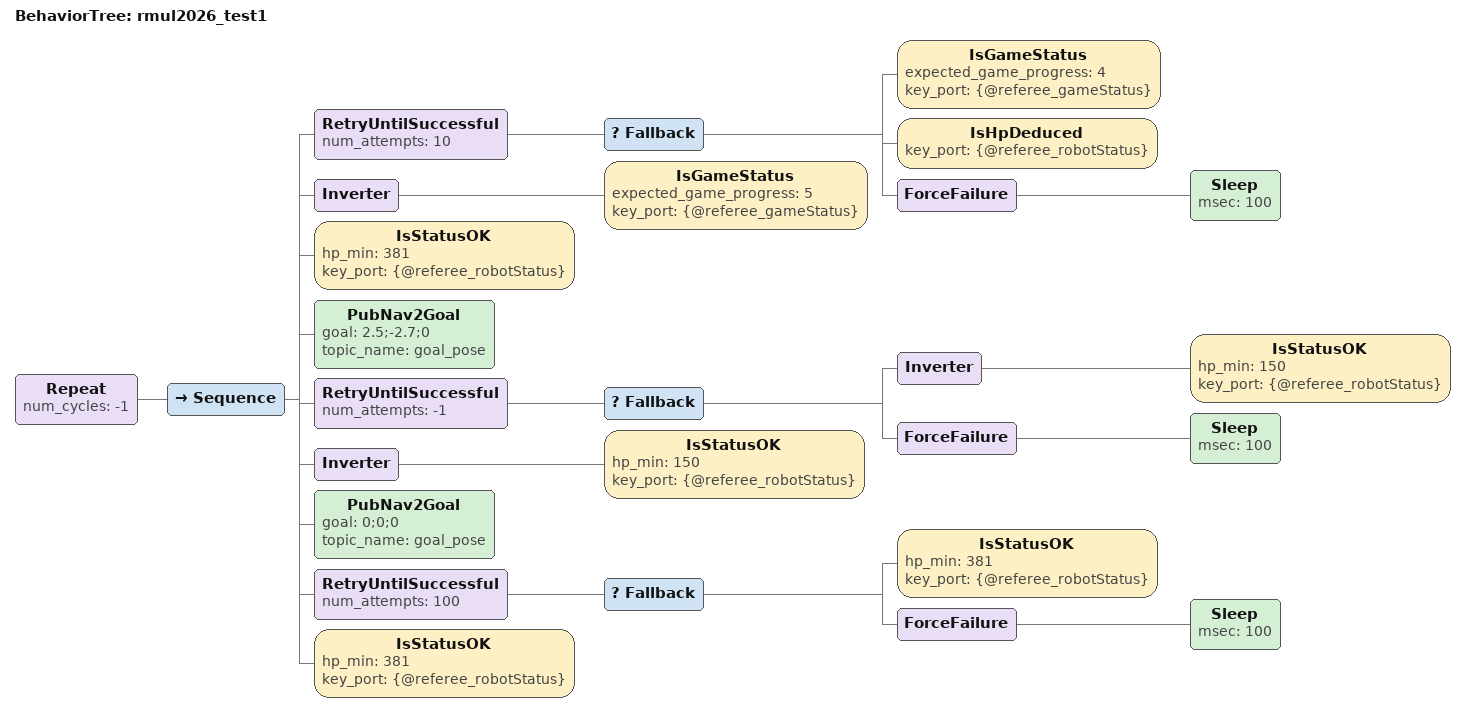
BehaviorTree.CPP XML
<?xml version="1.0" encoding="UTF-8"?>
<root BTCPP_format="4">
	<BehaviorTree ID="rmul2026_test1">
		<Repeat num_cycles="-1"> <!-- 无限循环 -->
			<Sequence> <!-- Sequence: 顺序执行，有一个子节点失败，中断后续任务。 -->
				<!-- 检测开赛 -->
						<!-- expected_game_progress="4" -->

				<!-- 2分钟后必定开赛，如果两分钟内检测到开赛,立刻启动 -->
				<RetryUntilSuccessful num_attempts="10">
					<Fallback>
						<IsGameStatus
							expected_game_progress="4"
							key_port="{@referee_gameStatus}"/>
						<!-- 被扣血开赛 -->
						<IsHpDeduced
							key_port="{@referee_robotStatus}"/>
						<ForceFailure>
							<Sleep msec="100"/>
						</ForceFailure>
					</Fallback>
				</RetryUntilSuccessful>

				<!-- 检测比赛结束 -->
				<Inverter>
					<IsGameStatus
						expected_game_progress="5"
						key_port="{@referee_gameStatus}"/>
				</Inverter>

				<IsStatusOK
					hp_min="381"
					key_port="{@referee_robotStatus}"/>

				<!--  开往进攻点 -->
				<PubNav2Goal goal="2.5;-2.7;0" topic_name="goal_pose"/>

				<!-- 连续检测10秒：血量<150，返回SUCCESS进入下一条 -->
				<RetryUntilSuccessful num_attempts="-1">
					<Fallback>
						<Inverter>
							<IsStatusOK
								hp_min="150"
								key_port="{@referee_robotStatus}"/>
						</Inverter>
						<ForceFailure>
							<Sleep msec="100"/>
						</ForceFailure>
					</Fallback>
				</RetryUntilSuccessful>

				<Inverter>
					<IsStatusOK
						hp_min="150"
						key_port="{@referee_robotStatus}"/>
				</Inverter>

				<!--  开往起点 -->
				<PubNav2Goal goal="0;0;0" topic_name="goal_pose"/>

				<!-- 连续检测10秒：血量>380，返回SUCCESS，进入下一条 -->
				<RetryUntilSuccessful num_attempts="100">
					<Fallback>
						<IsStatusOK
							hp_min="381"
							key_port="{@referee_robotStatus}"/>
						<ForceFailure>
							<Sleep msec="100"/>
						</ForceFailure>
					</Fallback>
				</RetryUntilSuccessful>

				<IsStatusOK
					hp_min="381"
					key_port="{@referee_robotStatus}"/>

			</Sequence>
		</Repeat>
	</BehaviorTree>
</root>
